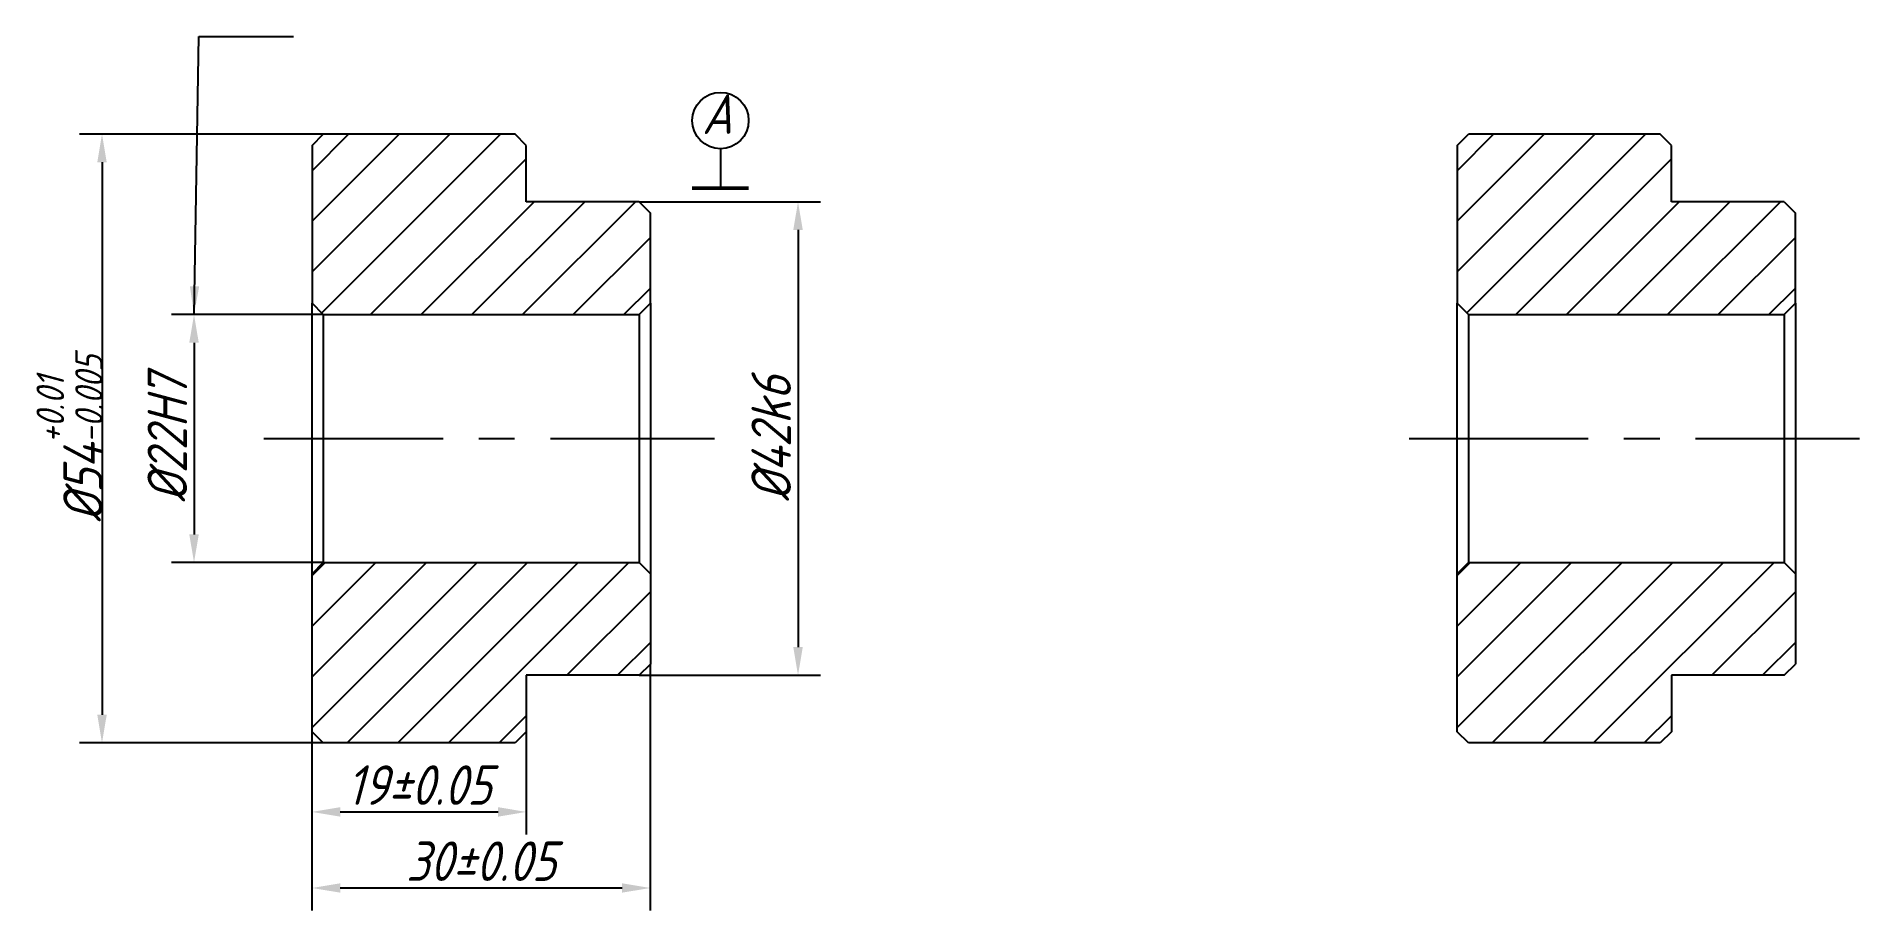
# Model space of a CAD drawing. Header units: millimetres. Extents: x 330 to 492, y 91 to 169.
import ezdxf
from ezdxf.enums import TextEntityAlignment as Align

# ---------------------------------------------------------------- set-up
doc = ezdxf.new("R2010")
doc.units = ezdxf.units.MM
doc.linetypes.add('CENTER', pattern=[50.8, 31.75, -6.35, 6.35, -6.35])
doc.layers.add('0 @ 1', color=7, linetype='Continuous')
doc.styles.add('GB3.5', font='gbeitc.shx', dxfattribs={"bigfont": 'gbcbig.shx'})
doc.dimstyles.new('正常标注', dxfattribs={"dimtxt": 3.5, "dimasz": 2.5, "dimexe": 2, "dimexo": 0, "dimtad": 1, "dimtoh": 1, "dimdec": 3, "dimdsep": 46, "dimtxsty": 'GB3.5', "dimcen": 2.5, "dimadec": 3, "dimazin": 2, "dimtfac": 1, "dimtdec": 3, "dimtmove": 0, "dimatfit": 3, "dimfxl": 0, "dimarcsym": 0})

# ---------------------------------------------------------------- blocks, each defined once
blk = doc.blocks.new('*D1')
at = {"color": 0, "lineweight": -2, "transparency": 16777216}
for p, q in [((383.46, 154.14), (399.56, 154.14)), ((397.56, 151.64), (397.56, 114.64)), ((383.46, 112.14), (399.56, 112.14))]:
    blk.add_line(p, q, dxfattribs=at)
at = {"color": 0, "transparency": 16777216}
for points in [[(397.14, 151.64), (397.98, 151.64), (397.56, 154.14)], [(397.14, 114.64), (397.98, 114.64), (397.56, 112.14)]]:
    blk.add_solid(points, dxfattribs=at)
at = {"layer": 'Defpoints', "color": 0, "transparency": 16777216}
for p in [(383.46, 154.14), (383.46, 112.14), (397.56, 112.14)]:
    blk.add_point(p, dxfattribs=at)
at = {"color": 0, "transparency": 16777216, "insert": (395.18, 133.14), "char_height": 3.5, "attachment_point": 5, "rotation": 90, "style": 'GB3.5'}
blk.add_mtext('%%C42k6', dxfattribs=at)
blk = doc.blocks.new('*D2')
at = {"color": 0, "lineweight": -2, "transparency": 16777216}
for p, q in [((355.46, 160.14), (333.84, 160.14)), ((335.84, 157.64), (335.84, 108.64)), ((355.46, 106.14), (333.84, 106.14))]:
    blk.add_line(p, q, dxfattribs=at)
at = {"color": 0, "transparency": 16777216}
for points in [[(335.42, 157.64), (336.26, 157.64), (335.84, 160.14)], [(335.42, 108.64), (336.26, 108.64), (335.84, 106.14)]]:
    blk.add_solid(points, dxfattribs=at)
at = {"layer": 'Defpoints', "color": 0, "transparency": 16777216}
for p in [(355.46, 160.14), (335.84, 106.14), (355.46, 106.14)]:
    blk.add_point(p, dxfattribs=at)
at = {"color": 0, "transparency": 16777216, "insert": (332.97, 133.14), "char_height": 3.5, "attachment_point": 5, "rotation": 90, "style": 'GB3.5'}
blk.add_mtext('%%C54{\\H0.7x;\\S+0.01^ -0.005;}', dxfattribs=at)
blk = doc.blocks.new('*D3')
at = {"color": 0, "lineweight": -2, "transparency": 16777216}
for p, q in [((355.46, 144.14), (342, 144.14)), ((344, 141.64), (344, 124.64)), ((355.46, 122.14), (342, 122.14))]:
    blk.add_line(p, q, dxfattribs=at)
at = {"color": 0, "transparency": 16777216}
for points in [[(343.58, 141.64), (344.42, 141.64), (344, 144.14)], [(343.58, 124.64), (344.42, 124.64), (344, 122.14)]]:
    blk.add_solid(points, dxfattribs=at)
at = {"layer": 'Defpoints', "color": 0, "transparency": 16777216}
for p in [(355.46, 144.14), (344, 122.14), (355.46, 122.14)]:
    blk.add_point(p, dxfattribs=at)
at = {"color": 0, "transparency": 16777216, "insert": (341.63, 133.14), "char_height": 3.5, "attachment_point": 5, "rotation": 90, "style": 'GB3.5'}
blk.add_mtext('%%C22H7', dxfattribs=at)
blk = doc.blocks.new('*D4')
at = {"color": 0, "lineweight": -2, "transparency": 16777216}
for p, q in [((384.46, 113.14), (384.46, 91.27)), ((354.46, 107.14), (354.46, 91.27)), ((381.96, 93.27), (356.96, 93.27))]:
    blk.add_line(p, q, dxfattribs=at)
at = {"color": 0, "transparency": 16777216}
for points in [[(356.96, 93.69), (356.96, 92.86), (354.46, 93.27)], [(381.96, 93.69), (381.96, 92.86), (384.46, 93.27)]]:
    blk.add_solid(points, dxfattribs=at)
at = {"layer": 'Defpoints', "color": 0, "transparency": 16777216}
for p in [(384.46, 113.14), (354.46, 107.14), (354.46, 93.27)]:
    blk.add_point(p, dxfattribs=at)
at = {"color": 0, "transparency": 16777216, "insert": (369.46, 95.65), "char_height": 3.5, "attachment_point": 5, "style": 'GB3.5'}
blk.add_mtext('30%%P0.05', dxfattribs=at)
blk = doc.blocks.new('*D5')
at = {"color": 0, "lineweight": -2, "transparency": 16777216}
for p, q in [((354.46, 107.14), (354.46, 98.02)), ((373.46, 107.14), (373.46, 98.02)), ((356.96, 100.02), (370.96, 100.02))]:
    blk.add_line(p, q, dxfattribs=at)
at = {"color": 0, "transparency": 16777216}
for points in [[(356.96, 100.44), (356.96, 99.6), (354.46, 100.02)], [(370.96, 100.44), (370.96, 99.6), (373.46, 100.02)]]:
    blk.add_solid(points, dxfattribs=at)
at = {"layer": 'Defpoints', "color": 0, "transparency": 16777216}
for p in [(354.46, 107.14), (373.46, 107.14), (373.46, 100.02)]:
    blk.add_point(p, dxfattribs=at)
at = {"color": 0, "transparency": 16777216, "insert": (363.96, 102.4), "char_height": 3.5, "attachment_point": 5, "style": 'GB3.5'}
blk.add_mtext('19%%P0.05', dxfattribs=at)
blk = doc.blocks.new('新块')
at = {"color": 7}
blk.add_line((0, 3.5), (0, 0), dxfattribs=at)
at = {"color": 7, "lineweight": 50}
blk.add_line((-2.5, 0), (2.5, 0), dxfattribs=at)
at = {"color": 7}
blk.add_circle((0, 6), 2.5, dxfattribs=at)
at = {"color": 7, "style": 'GB3.5'}
blk.add_attdef('A', text='', height=3.5, dxfattribs=at).set_placement((-0.28, 4.82), align=Align.CENTER)
blk = doc.blocks.new('*U18')
at = {"color": 3}
ref = blk.add_blockref('新块', (390.68, 155.34), dxfattribs=at)
ref.add_attrib('A', 'A', dxfattribs={"layer": '0 @ 1', "color": 7, "height": 3.5, "style": 'GB3.5'}).set_placement((390.39, 160.16), align=Align.CENTER)

msp = doc.modelspace()

# ---------------------------------------------------------------- hatches: boundary and pattern name
h = msp.add_hatch()
h.set_pattern_fill('ANSI31', color=2)
h.paths.add_polyline_path([(384.4646, 154.1371), (373.4646, 154.1371), (373.4646, 159.1371), (372.4646, 160.1371), (355.4646, 160.1371), (354.4646, 159.1371), (354.4646, 145.1371), (355.4646, 144.1371), (383.4646, 144.1371), (384.4646, 145.1371)])
h.paths.add_polyline_path([(384.4646, 121.1371), (383.4646, 122.1371), (355.4646, 122.1371), (354.4646, 121.1371), (354.4646, 107.1371), (355.4646, 106.1371), (372.4646, 106.1371), (373.4646, 107.1371), (373.4646, 112.1371), (383.4646, 112.1371), (384.4646, 113.1371)])
h = msp.add_hatch()
h.set_pattern_fill('ANSI31', color=2)
h.set_pattern_definition([(45, (101.542, 0), (-2.245064, 2.245064), [])])
h.paths.add_polyline_path([(486.0065, 154.1371), (475.0065, 154.1371), (475.0065, 159.1371), (474.0065, 160.1371), (457.0065, 160.1371), (456.0065, 159.1371), (456.0065, 145.1371), (457.0065, 144.1371), (485.0065, 144.1371), (486.0065, 145.1371)])
h.paths.add_polyline_path([(486.0065, 121.1371), (485.0065, 122.1371), (457.0065, 122.1371), (456.0065, 121.1371), (456.0065, 107.1371), (457.0065, 106.1371), (474.0065, 106.1371), (475.0065, 107.1371), (475.0065, 112.1371), (485.0065, 112.1371), (486.0065, 113.1371)])

# ---------------------------------------------------------------- linework, layer by layer
at = {"color": 7}
for p, q in [((354.4646, 159.1371), (355.4646, 160.1371)), ((372.4646, 160.1371), (355.4646, 160.1371)), ((373.4646, 159.1371), (372.4646, 160.1371)), ((456.0065, 159.1371), (457.0065, 160.1371)), ((474.0065, 160.1371), (457.0065, 160.1371)), ((475.0065, 159.1371), (474.0065, 160.1371)), ((354.4646, 159.1371), (354.4646, 145.1371)), ((373.4646, 154.1371), (373.4646, 159.1371)), ((456.0065, 159.1371), (456.0065, 145.1371)), ((475.0065, 154.1371), (475.0065, 159.1371)), ((383.4646, 154.1371), (373.4646, 154.1371)), ((383.4646, 154.1371), (384.4646, 153.1371)), ((485.0065, 154.1371), (475.0065, 154.1371)), ((485.0065, 154.1371), (486.0065, 153.1371)), ((384.4646, 145.1371), (384.4646, 153.1371)), ((486.0065, 145.1371), (486.0065, 153.1371)), ((355.4646, 144.1371), (354.4646, 145.1371)), ((354.4646, 121.1371), (354.4646, 145.1371)), ((355.4646, 144.1371), (383.4646, 144.1371)), ((355.4646, 144.1371), (355.4646, 122.1371)), ((383.4646, 144.1371), (384.4646, 145.1371)), ((383.4646, 144.1371), (383.4646, 122.1371)), ((384.4646, 145.1371), (384.4646, 121.1371)), ((457.0065, 144.1371), (456.0065, 145.1371)), ((456.0065, 121.1371), (456.0065, 145.1371)), ((457.0065, 144.1371), (485.0065, 144.1371)), ((457.0065, 144.1371), (457.0065, 122.1371)), ((485.0065, 144.1371), (486.0065, 145.1371)), ((485.0065, 144.1371), (485.0065, 122.1371)), ((486.0065, 145.1371), (486.0065, 121.1371)), ((354.4646, 121.1371), (355.4646, 122.1371)), ((355.4646, 122.1371), (383.4646, 122.1371)), ((383.4646, 122.1371), (384.4646, 121.1371)), ((456.0065, 121.1371), (457.0065, 122.1371)), ((457.0065, 122.1371), (485.0065, 122.1371)), ((485.0065, 122.1371), (486.0065, 121.1371)), ((354.4646, 107.1371), (354.4646, 121.1371)), ((384.4646, 121.1371), (384.4646, 113.1371)), ((456.0065, 107.1371), (456.0065, 121.1371)), ((486.0065, 121.1371), (486.0065, 113.1371)), ((383.4646, 112.1371), (373.4646, 112.1371)), ((373.4646, 112.1371), (373.4646, 107.1371)), ((383.4646, 112.1371), (384.4646, 113.1371)), ((485.0065, 112.1371), (475.0065, 112.1371)), ((475.0065, 112.1371), (475.0065, 107.1371)), ((485.0065, 112.1371), (486.0065, 113.1371)), ((355.4646, 106.1371), (354.4646, 107.1371)), ((373.4646, 107.1371), (372.4646, 106.1371)), ((457.0065, 106.1371), (456.0065, 107.1371)), ((475.0065, 107.1371), (474.0065, 106.1371)), ((372.4646, 106.1371), (355.4646, 106.1371)), ((474.0065, 106.1371), (457.0065, 106.1371))]:
    msp.add_line(p, q, dxfattribs=at)
at = {"color": 1, "linetype": 'CENTER', "ltscale": 0.5}
for p, q in [((350.203, 133.1371), (390.1485, 133.1371)), ((451.745, 133.1371), (491.6905, 133.1371))]:
    msp.add_line(p, q, dxfattribs=at)

# ---------------------------------------------------------------- block references
at = {"color": 3}
msp.add_blockref('*U18', (0, 0), dxfattribs=at)

# ---------------------------------------------------------------- dimensions: what is measured, and where the dimension line sits
for base, p1, p2, text, picture, middle in [((335.8384, 106.1371), (355.4646, 160.1371), (355.4646, 106.1371), '%%C<>{\\H0.7x;\\S+0.01^ -0.005;}', '*D2', (335.8384, 133.1371)), ((397.5586, 112.1371), (383.4646, 154.1371), (383.4646, 112.1371), '%%C<>k6', '*D1', (397.5586, 133.1371)), ((344.0011, 122.1371), (355.4646, 144.1371), (355.4646, 122.1371), '%%C<>H7', '*D3', (344.0011, 133.1371))]:
    dim = msp.add_linear_dim(base=base, p1=p1, p2=p2, angle=90, text=text, dimstyle='正常标注', dxfattribs=at)
    dim.commit()
    dim.dimension.update_dxf_attribs({"geometry": picture, "text_midpoint": middle, "dimtype": 160})
for base, p1, p2, picture, middle in [((354.4646, 93.2717), (384.4646, 113.1371), (354.4646, 107.1371), '*D4', (369.4646, 95.6467)), ((373.4646, 100.0211), (354.4646, 107.1371), (373.4646, 107.1371), '*D5', (363.9646, 102.3961))]:
    dim = msp.add_linear_dim(base=base, p1=p1, p2=p2, text='<>%%P0.05', dimstyle='正常标注', dxfattribs=at)
    dim.commit()
    dim.dimension.update_dxf_attribs({"geometry": picture, "text_midpoint": middle})

# ---------------------------------------------------------------- leaders
msp.add_leader([(344.0011, 144.1371), (344.4178, 168.8043), (352.8093, 168.8043)], dimstyle='正常标注', override={"dimgap": 0.625, "dimtad": 0}, dxfattribs=at)

doc.saveas('drawing.dxf')
